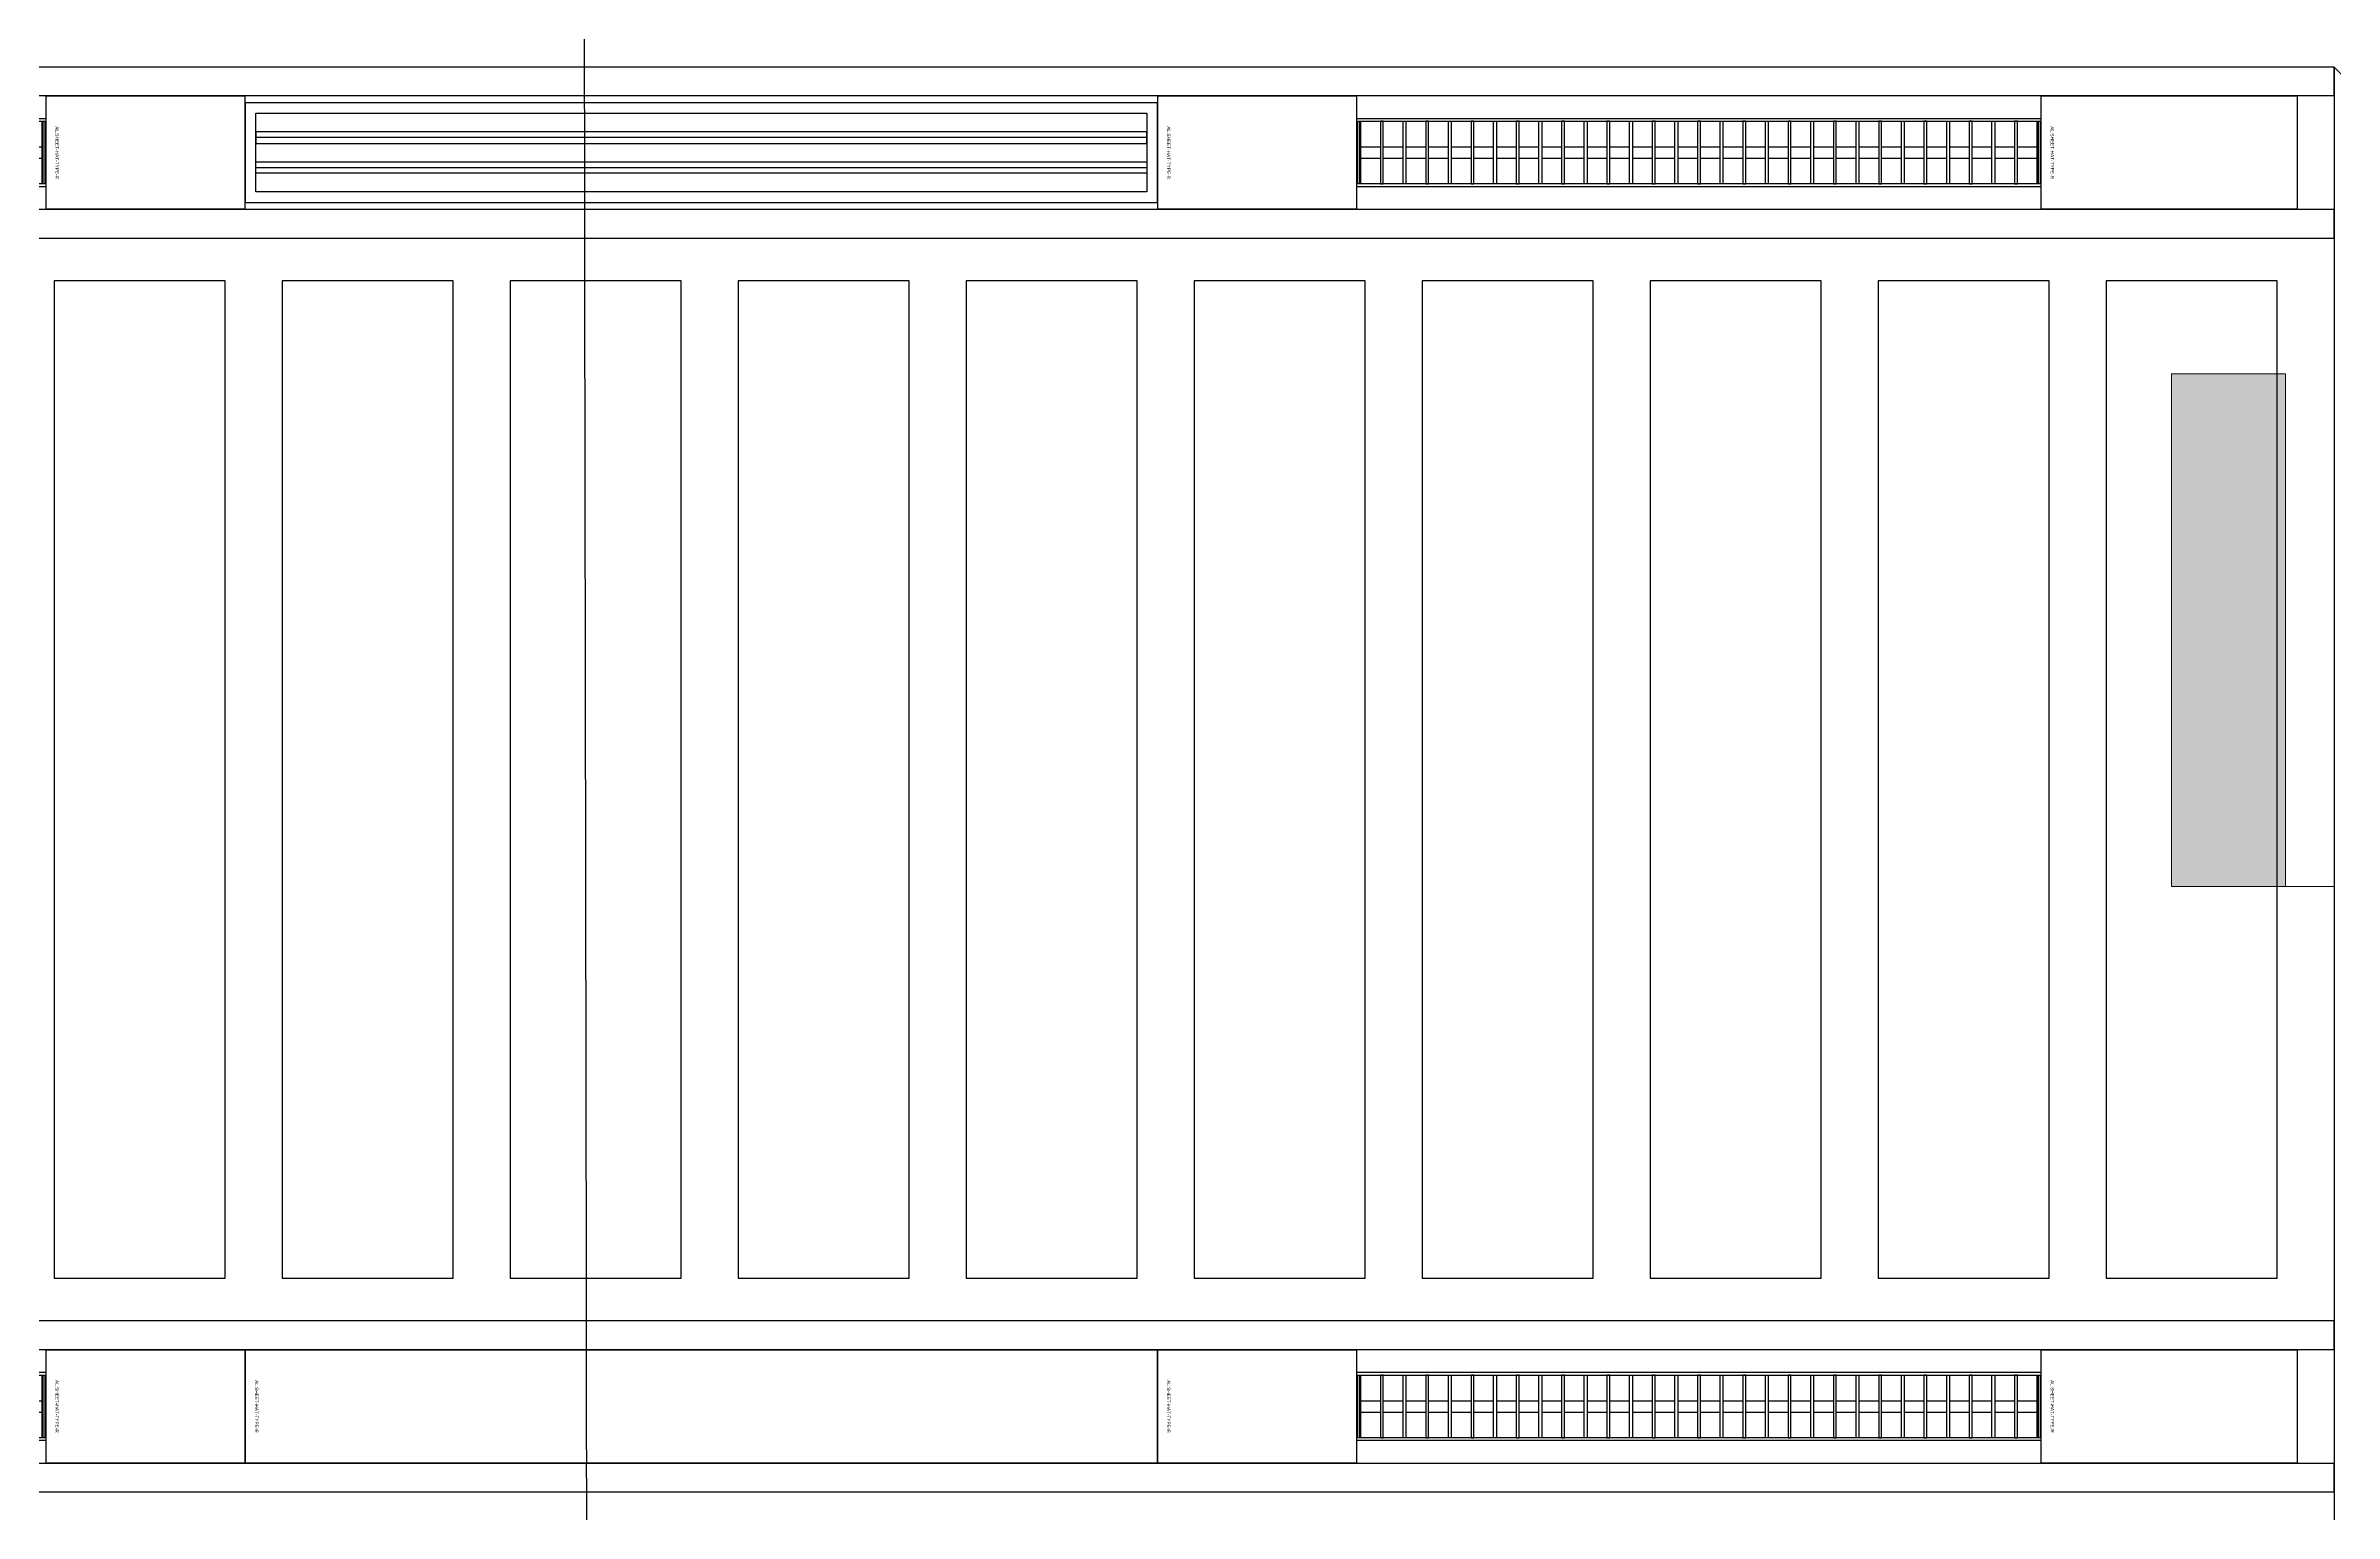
# Model space of a CAD drawing. Header units: millimetres. Extents: x -794334 to -714814, y -17806 to 22403.
# Drawn here: x -749846 to -745831, y -559 to 2016 of the extents above; entities that cross this region are included whole.
import ezdxf
from ezdxf.enums import TextEntityAlignment as Align
from ezdxf.xclip import XClip

# ---------------------------------------------------------------- set-up
doc = ezdxf.new("R2010")
doc.units = ezdxf.units.MM
doc.header["$XCLIPFRAME"] = 0
for name, color, linetype in [('000 - WIPEOUT', 250, 'Continuous'), ('001 - ASCESSORIES', 251, 'Continuous'), ('A04_TUBE SERIES', 2, 'Continuous'), ('A11_ALU.SOLID SHEET', 2, 'Continuous')]:
    doc.layers.add(name, color=color, linetype=linetype)
doc.layers.add('A-ANNO-NOTE', color=3, linetype='Continuous', lineweight=25)

# ---------------------------------------------------------------- blocks, each defined once
blk = doc.blocks.new('DPA_AN_Section Line - UP-Left-16261062-4252-01 ENLARGED CONCOURSE LEVEL - REFLECTED CEILING PLAN - SHEET 3')
at = {"layer": 'A-ANNO-NOTE', "lineweight": 9}
blk.add_hatch(color=256, dxfattribs=at).paths.add_polyline_path([(150, -9), (148, -9), (148, 0), (150, 0)])
blk.add_line((7.5, 0), (150, 0), dxfattribs=at)
at = {"layer": 'A-ANNO-NOTE', "lineweight": 18}
for p, q in [((150, 0), (148, 0)), ((148, 0), (148, -9)), ((150, -9), (150, 0)), ((148, -9), (150, -9))]:
    blk.add_line(p, q, dxfattribs=at)
blk = doc.blocks.new('*U1071')
at = {"layer": 'A11_ALU.SOLID SHEET', "color": 0}
blk.add_lwpolyline([(450, -98.8), (450, 98.8), (0, 98.8), (0, -98.8)], close=True, dxfattribs=at)
at = {"layer": 'Defpoints', "color": 250}
blk.add_point((0, 0), dxfattribs=at)
blk.add_text('AL.SHEET-HAT-TYPE-R', height=6, rotation=270, dxfattribs=at).set_placement((15, 0), align=Align.BOTTOM_CENTER)
blk = doc.blocks.new('*U1048')
at = {"layer": 'A11_ALU.SOLID SHEET', "color": 0}
blk.add_lwpolyline([(350, -98.8), (350, 98.8), (0, 98.8), (0, -98.8)], close=True, dxfattribs=at)
at = {"layer": 'Defpoints', "color": 250}
blk.add_point((0, 0), dxfattribs=at)
blk.add_text('AL.SHEET-HAT-TYPE-R', height=6, rotation=270, dxfattribs=at).set_placement((15, 0), align=Align.BOTTOM_CENTER)
blk = doc.blocks.new('*U1050')
at = {"layer": '001 - ASCESSORIES', "color": 0, "linetype": 'ByBlock'}
blk.add_lwpolyline([(800, 87.5), (-800, 87.5), (-800, -87.5), (800, -87.5)], close=True, dxfattribs=at)
at = {"layer": '001 - ASCESSORIES', "linetype": 'ByBlock'}
for points in [[(-781.5, 69), (781.5, 69), (781.5, -69), (-781.5, -69)], [(781.5, 36.3), (-781.5, 36.3), (-781.5, 16.3), (781.5, 16.3)], [(-781.5, -16.3), (781.5, -16.3), (781.5, -36.3), (-781.5, -36.3)]]:
    blk.add_lwpolyline(points, close=True, dxfattribs=at)
for points in [[(781.5, 26.3), (-781.5, 26.3)], [(-781.5, -26.3), (781.5, -26.3)]]:
    blk.add_lwpolyline(points, dxfattribs=at)
blk = doc.blocks.new('*U1037')
at = {"color": 1}
blk.add_wipeout([(600, -60), (-600, -60), (-600, 60), (600, 60)], dxfattribs=at).dxf.layer = '000 - WIPEOUT'
at = {"layer": '001 - ASCESSORIES', "color": 0}
blk.add_lwpolyline([(600, -60), (-600, -60), (-600, 60), (600, 60)], close=True, dxfattribs=at)
at = {"layer": '001 - ASCESSORIES'}
for points in [[(-593.5, -55), (-598.5, -55), (-598.5, 55), (-593.5, 55)], [(595, -55), (-595, -55), (-595, 55), (595, 55)], [(-558.8, -55), (-553.8, -55), (-553.8, 55), (-558.8, 55)], [(-514, -55), (-519, -55), (-519, 55), (-514, 55)], [(-479.3, -55), (-474.3, -55), (-474.3, 55), (-479.3, 55)], [(-434.6, -55), (-439.6, -55), (-439.6, 55), (-434.6, 55)], [(-399.8, -55), (-394.8, -55), (-394.8, 55), (-399.8, 55)], [(-355.1, -55), (-360.1, -55), (-360.1, 55), (-355.1, 55)], [(-320.4, -55), (-315.4, -55), (-315.4, 55), (-320.4, 55)], [(-275.6, -55), (-280.6, -55), (-280.6, 55), (-275.6, 55)], [(-240.9, -55), (-235.9, -55), (-235.9, 55), (-240.9, 55)], [(-196.2, -55), (-201.2, -55), (-201.2, 55), (-196.2, 55)], [(-161.4, -55), (-156.4, -55), (-156.4, 55), (-161.4, 55)], [(-116.7, -55), (-121.7, -55), (-121.7, 55), (-116.7, 55)], [(-82, -55), (-77, -55), (-77, 55), (-82, 55)], [(-37.2, -55), (-42.2, -55), (-42.2, 55), (-37.2, 55)], [(-2.5, -55), (2.5, -55), (2.5, 55), (-2.5, 55)], [(42.2, -55), (37.2, -55), (37.2, 55), (42.2, 55)], [(77, -55), (82, -55), (82, 55), (77, 55)], [(121.7, -55), (116.7, -55), (116.7, 55), (121.7, 55)], [(156.4, -55), (161.4, -55), (161.4, 55), (156.4, 55)], [(201.2, -55), (196.2, -55), (196.2, 55), (201.2, 55)], [(235.9, -55), (240.9, -55), (240.9, 55), (235.9, 55)], [(280.6, -55), (275.6, -55), (275.6, 55), (280.6, 55)], [(315.4, -55), (320.4, -55), (320.4, 55), (315.4, 55)], [(360.1, -55), (355.1, -55), (355.1, 55), (360.1, 55)], [(394.8, -55), (399.8, -55), (399.8, 55), (394.8, 55)], [(439.6, -55), (434.6, -55), (434.6, 55), (439.6, 55)], [(474.3, -55), (479.3, -55), (479.3, 55), (474.3, 55)], [(519, -55), (514, -55), (514, 55), (519, 55)], [(553.8, -55), (558.8, -55), (558.8, 55), (553.8, 55)], [(598.5, -55), (593.5, -55), (593.5, 55), (598.5, 55)]]:
    blk.add_lwpolyline(points, close=True, dxfattribs=at)
for points in [[(-593.5, 10), (-558.8, 10)], [(-553.8, 10), (-519, 10)], [(-514, 10), (-479.3, 10)], [(-474.3, 10), (-439.6, 10)], [(-434.6, 10), (-399.8, 10)], [(-394.8, 10), (-360.1, 10)], [(-355.1, 10), (-320.4, 10)], [(-315.4, 10), (-280.6, 10)], [(-275.6, 10), (-240.9, 10)], [(-235.9, 10), (-201.2, 10)], [(-196.2, 10), (-161.4, 10)], [(-156.4, 10), (-121.7, 10)], [(-116.7, 10), (-82, 10)], [(-77, 10), (-42.2, 10)], [(-37.2, 10), (-2.5, 10)], [(2.5, 10), (37.2, 10)], [(42.2, 10), (77, 10)], [(82, 10), (116.7, 10)], [(121.7, 10), (156.4, 10)], [(161.4, 10), (196.2, 10)], [(201.2, 10), (235.9, 10)], [(240.9, 10), (275.6, 10)], [(280.6, 10), (315.4, 10)], [(320.4, 10), (355.1, 10)], [(360.1, 10), (394.8, 10)], [(399.8, 10), (434.6, 10)], [(439.6, 10), (474.3, 10)], [(479.3, 10), (514, 10)], [(519, 10), (553.8, 10)], [(558.8, 10), (593.5, 10)], [(-593.5, -10), (-558.8, -10)], [(-553.8, -10), (-519, -10)], [(-514, -10), (-479.3, -10)], [(-474.3, -10), (-439.6, -10)], [(-434.6, -10), (-399.8, -10)], [(-394.8, -10), (-360.1, -10)], [(-355.1, -10), (-320.4, -10)], [(-315.4, -10), (-280.6, -10)], [(-275.6, -10), (-240.9, -10)], [(-235.9, -10), (-201.2, -10)], [(-196.2, -10), (-161.4, -10)], [(-156.4, -10), (-121.7, -10)], [(-116.7, -10), (-82, -10)], [(-77, -10), (-42.2, -10)], [(-37.2, -10), (-2.5, -10)], [(2.5, -10), (37.2, -10)], [(42.2, -10), (77, -10)], [(82, -10), (116.7, -10)], [(121.7, -10), (156.4, -10)], [(161.4, -10), (196.2, -10)], [(201.2, -10), (235.9, -10)], [(240.9, -10), (275.6, -10)], [(280.6, -10), (315.4, -10)], [(320.4, -10), (355.1, -10)], [(360.1, -10), (394.8, -10)], [(399.8, -10), (434.6, -10)], [(439.6, -10), (474.3, -10)], [(479.3, -10), (514, -10)], [(519, -10), (553.8, -10)], [(558.8, -10), (593.5, -10)]]:
    blk.add_lwpolyline(points, dxfattribs=at)
blk = doc.blocks.new('*U1080')
blk.add_attdef('EXTR.OVL-LENGTH_', (-25, -59.1), '', height=5)
blk.add_wipeout([(-25, 0), (25, 0), (25, 9303), (-25, 9303)]).dxf.layer = '000 - WIPEOUT'
at = {"layer": 'A04_TUBE SERIES', "color": 0}
blk.add_lwpolyline([(-25, 0), (25, 0), (25, 9303), (-25, 9303)], close=True, dxfattribs=at)
blk = doc.blocks.new('*U1081')
blk.add_attdef('EXTR.OVL-LENGTH_', (-25, -59.1), '', height=5)
blk.add_wipeout([(-25, 0), (25, 0), (25, 9303), (-25, 9303)]).dxf.layer = '000 - WIPEOUT'
at = {"layer": 'A04_TUBE SERIES', "color": 0}
blk.add_lwpolyline([(-25, 0), (25, 0), (25, 9303), (-25, 9303)], close=True, dxfattribs=at)
blk = doc.blocks.new('*U1063')
at = {"layer": 'A11_ALU.SOLID SHEET', "color": 0}
blk.add_lwpolyline([(1600, -98.8), (1600, 98.8), (0, 98.8), (0, -98.8)], close=True, dxfattribs=at)
at = {"layer": 'Defpoints', "color": 250}
blk.add_point((0, 0), dxfattribs=at)
blk.add_text('AL.SHEET-HAT-TYPE-R', height=6, rotation=270, dxfattribs=at).set_placement((15, 0), align=Align.BOTTOM_CENTER)
blk = doc.blocks.new('*U1273')
at = {"color": 3}
for points in [[(-875, -650), (875, -650), (875, -950), (-875, -950)], [(-875, -1050), (875, -1050), (875, -1350), (-875, -1350)], [(-875, -1450), (875, -1450), (875, -1750), (-875, -1750)], [(-875, -1850), (875, -1850), (875, -2150), (-875, -2150)], [(-875, -2250), (875, -2250), (875, -2550), (-875, -2550)], [(-875, -2650), (875, -2650), (875, -2950), (-875, -2950)], [(-875, -3050), (875, -3050), (875, -3350), (-875, -3350)], [(-875, -3450), (875, -3450), (875, -3750), (-875, -3750)], [(-875, -3850), (875, -3850), (875, -4150), (-875, -4150)], [(-875, -4250), (875, -4250), (875, -4550), (-875, -4550)]]:
    blk.add_wipeout(points, dxfattribs=at).dxf.layer = '000 - WIPEOUT'
at = {"layer": 'A11_ALU.SOLID SHEET', "color": 0, "linetype": 'ByBlock'}
for points in [[(-875, -950), (875, -950), (875, -650), (-875, -650)], [(-875, -1350), (875, -1350), (875, -1050), (-875, -1050)], [(-875, -1750), (875, -1750), (875, -1450), (-875, -1450)], [(-875, -2150), (875, -2150), (875, -1850), (-875, -1850)], [(-875, -2550), (875, -2550), (875, -2250), (-875, -2250)], [(-875, -2950), (875, -2950), (875, -2650), (-875, -2650)], [(-875, -3350), (875, -3350), (875, -3050), (-875, -3050)], [(-875, -3750), (875, -3750), (875, -3450), (-875, -3450)], [(-875, -4150), (875, -4150), (875, -3850), (-875, -3850)], [(-875, -4550), (875, -4550), (875, -4250), (-875, -4250)]]:
    blk.add_lwpolyline(points, close=True, dxfattribs=at)
blk = doc.blocks.new('*U1630')
for name, p in [('*U1048', (-5164.5, -1750.5)), ('*U1050', (-4014.5, -1750.5)), ('*U1048', (-3214.5, -1750.5)), ('*U1071', (-1664.5, -1750.5)), ('*U1048', (-5164.5, -3950.5)), ('*U1063', (-4814.5, -3950.5)), ('*U1048', (-3214.5, -3950.5)), ('*U1071', (-1664.5, -3950.5))]:
    blk.add_blockref(name, p)
at = {"layer": 'A11_ALU.SOLID SHEET', "color": 0, "linetype": 'ByBlock', "rotation": 90}
blk.add_blockref('*U1273', (-5800, -2850.5), dxfattribs=at)
for p in [(-5764.5, -1750.5), (-2264.5, -1750.5), (-5764.5, -3950.5), (-2264.5, -3950.5)]:
    blk.add_blockref('*U1037', p)
at = {"layer": 'A04_TUBE SERIES', "color": 0, "linetype": 'ByBlock', "rotation": 270}
for name, p in [('*U1080', (-10453, -1625.5)), ('*U1081', (-10453, -1875.5)), ('*U1081', (-10453, -3825.5)), ('*U1081', (-10453, -4075.5))]:
    blk.add_blockref(name, p, dxfattribs=at)
blk = doc.blocks.new('*U1411')
blk.add_attdef('EXTR.OVL-LENGTH_', (-25, -59.1), '', height=5)
blk.add_wipeout([(-25, 25), (25, -25), (25, 4675), (-25, 4625)]).dxf.layer = '000 - WIPEOUT'
blk.add_point((0, 0))
at = {"layer": 'A04_TUBE SERIES', "color": 0}
blk.add_lwpolyline([(-25, 25), (25, -25), (25, 4675), (-25, 4625)], close=True, dxfattribs=at)
blk = doc.blocks.new('*U1629')
at = {"layer": 'A11_ALU.SOLID SHEET', "linetype": 'ByBlock', "rotation": 180}
blk.add_blockref('*U1411', (-1125, -1625.5), dxfattribs=at)

msp = doc.modelspace()

# ---------------------------------------------------------------- block references
at = {"layer": 'A11_ALU.SOLID SHEET'}
ref = msp.add_blockref('*U1630', (-744681.2, 3579), dxfattribs=at)
XClip(ref).set_block_clipping_path([(-45802.4668593339, -9620.0029952967), (23702.8690583039, 10334.9999958097)])

# ---------------------------------------------------------------- next in the draw order: linework, layer by layer
at = {"layer": 'A-ANNO-NOTE'}
msp.add_line((-748903.4, 3442.4), (-748881.1, -11249.3), dxfattribs=at)

# ---------------------------------------------------------------- next in the draw order: block references
at = {"layer": 'A-ANNO-NOTE', "xscale": 100, "yscale": 100, "zscale": 100, "rotation": 180}
msp.add_blockref('DPA_AN_Section Line - UP-Left-16261062-4252-01 ENLARGED CONCOURSE LEVEL - REFLECTED CEILING PLAN - SHEET 3', (-731116.7, 540.6), dxfattribs=at)

# ---------------------------------------------------------------- next in the draw order: block references
ref = msp.add_blockref('*U1629', (-744681.2, 3579))
XClip(ref).set_block_clipping_path([(-45802.4668593339, -9620.0029952967), (23702.8690583039, 10334.9999958097)])

doc.saveas('drawing.dxf')
